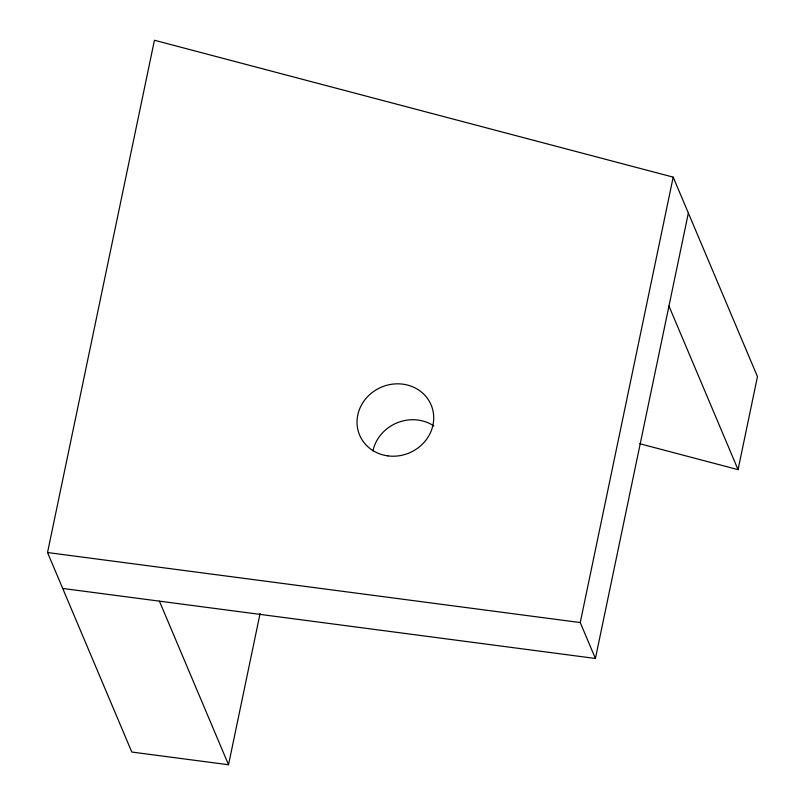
<?xml version="1.0" encoding="UTF-8"?>
<svg xmlns="http://www.w3.org/2000/svg" width="805" height="805" viewBox="0 0 805 805"><rect width="100%" height="100%" fill="white"/><g stroke="black" fill="none" stroke-linecap="round" stroke-linejoin="round"><path stroke-width="1.21" d="M260.096 613.46L228.529 764.75L131.809 752.041L47.535 552.532L154.439 40.25L673.191 177.14L757.465 376.639L738.054 469.647L639.794 443.726M62.71 588.445L595.418 658.47L580.244 622.557L673.191 177.14M595.418 658.47L688.356 213.053M47.535 552.532L580.244 622.557M668.955 306.061L738.054 469.647M159.42 601.154L228.529 764.75M372.926 450.981A38.801 35.712 -22.9 0 1 433.895 425.956M387.889 455.882A38.801 35.712 -22.9 0 0 431.691 406.374A38.801 35.712 -22.9 0 0 366.547 397.811A38.801 35.712 -22.9 0 0 387.889 455.882"/></g></svg>
